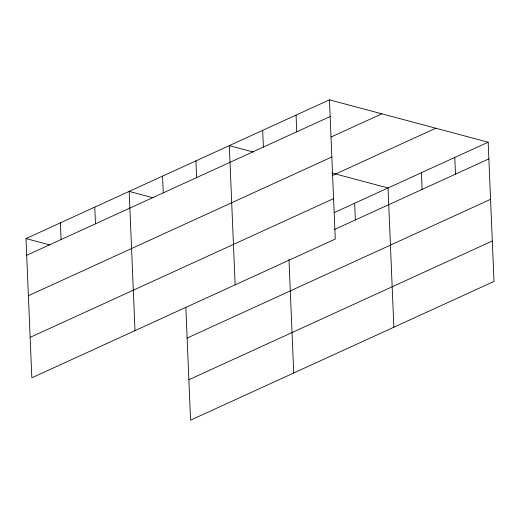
<?xml version="1.0" encoding="UTF-8"?>
<svg xmlns="http://www.w3.org/2000/svg" width="520" height="520" viewBox="0 0 520 520"><rect width="100%" height="100%" fill="white"/><g stroke="black" fill="none" stroke-linecap="round" stroke-linejoin="round"><path stroke-width="0.78" d="M329.44 99.834L335.276 239.064L31.837 377.8L26 238.576L329.44 99.834L488.163 142.201L494 281.424L190.561 420.166L185.835 307.339M26.702 255.275L330.142 116.532M331.026 137.04L381.817 113.815M28.392 295.704L331.832 156.969M332.748 175.331L435.786 128.219M30.14 337.37L333.58 198.627M334.334 212.531L488.163 142.201M334.308 229.567L488.865 158.899M187.122 338.072L490.562 199.329M188.864 379.73L492.303 240.994M253.181 151.996L229.307 145.62L235.138 284.843M331.793 172.972L388.031 187.98L393.868 327.21M153.049 197.775L129.168 191.406L135.005 330.629M26 238.576L49.881 244.946M454.786 157.463L455.488 174.161M421.408 172.725L422.11 189.423M354.653 203.242L355.349 219.941M296.062 115.096L296.757 131.794M288.971 259.363L293.728 372.99M262.685 130.358L263.38 147.056M195.923 160.881L196.625 177.58M162.546 176.144L163.248 192.842M94.776 207.129L95.478 223.828M60.392 222.853L61.087 239.551"/></g></svg>
